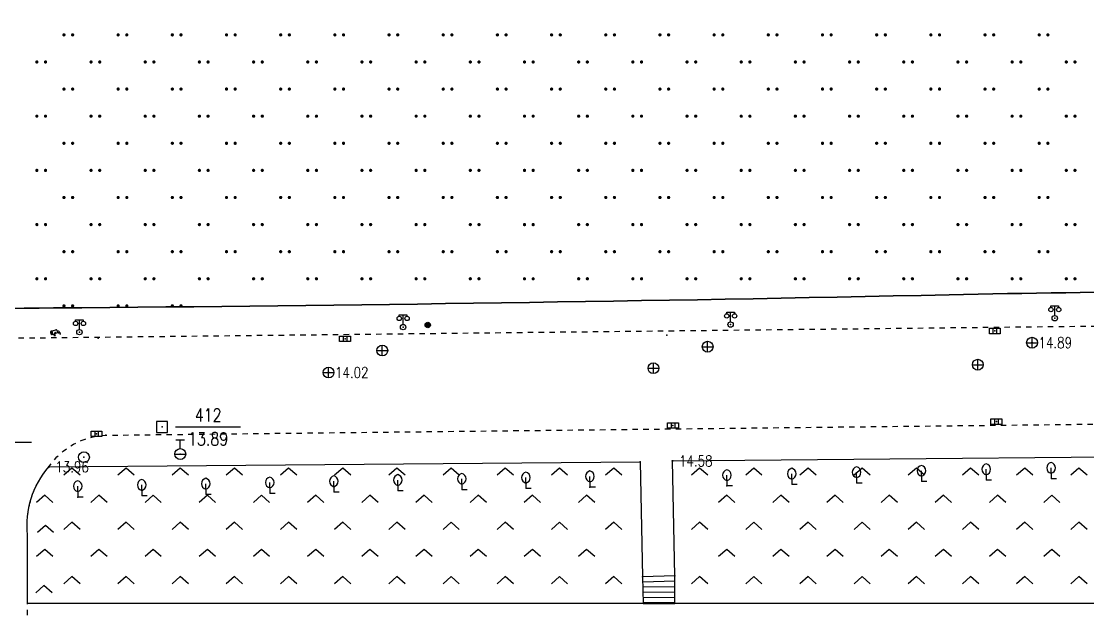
# Model space of a CAD drawing. Extents: x 940 to 2162, y 608 to 1562.
# Drawn here: x 1576.4 to 1674.8, y 1398.7 to 1453.2 of the extents above; entities that cross this region are included whole.
import ezdxf
from ezdxf.enums import TextEntityAlignment as Align

# ---------------------------------------------------------------- set-up
doc = ezdxf.new("R2010")
doc.units = 0
doc.header["$LTSCALE"] = 0.5
doc.header["$PDSIZE"] = 0.2
doc.linetypes.add('X6', pattern=[2, 1, -1])
doc.layers.get('0').update_dxf_attribs({"linetype": 'CONTINUOUS'})
doc.layers.add('ASSIST', color=7, linetype='CONTINUOUS', plot=False)
for name, color, linetype in [('COMPONENT', 4, 'CONTINUOUS'), ('DLDW', 11, 'CONTINUOUS'), ('DLSS', 4, 'CONTINUOUS'), ('GCD', 1, 'CONTINUOUS'), ('GXYZ', 2, 'CONTINUOUS'), ('JMD', 6, 'CONTINUOUS'), ('KZD', 1, 'CONTINUOUS'), ('ZBTZ', 3, 'CONTINUOUS'), ('ZDH', 1, 'CONTINUOUS')]:
    doc.layers.add(name, color=color, linetype=linetype)
doc.styles.add('HZ', font='rs.shx', dxfattribs={"width": 0.8, "bigfont": 'hztxt.shx'})

# ---------------------------------------------------------------- blocks, each defined once
blk = doc.blocks.new('gc043')
for p, q in [((-1, 0), (1, 0)), ((0, -1), (0, 1))]:
    blk.add_line(p, q)
blk.add_circle((0, 0), 1)
blk = doc.blocks.new('*U61')
at = {"linetype": 'Continuous'}
for points in [[(-0.5, 0.06), (-0.49, -0.11), (-0.49, 0.11)], [(-0.5, 0), (-0.5, -0.06), (-0.5, 0.06)], [(-0.49, -0.11), (-0.5, 0.06), (-0.5, -0.06)], [(-0.49, 0.11), (-0.47, -0.17), (-0.47, 0.17)], [(-0.47, -0.17), (-0.49, 0.11), (-0.49, -0.11)], [(-0.47, 0.17), (-0.45, -0.22), (-0.45, 0.22)], [(-0.45, -0.22), (-0.47, 0.17), (-0.47, -0.17)], [(-0.45, 0.22), (-0.42, -0.27), (-0.42, 0.27)], [(-0.42, -0.27), (-0.45, 0.22), (-0.45, -0.22)], [(-0.42, 0.27), (-0.39, -0.31), (-0.39, 0.31)], [(-0.39, -0.31), (-0.42, 0.27), (-0.42, -0.27)], [(-0.39, 0.31), (-0.35, -0.35), (-0.35, 0.35)], [(-0.35, -0.35), (-0.39, 0.31), (-0.39, -0.31)], [(-0.35, 0.35), (-0.31, -0.39), (-0.31, 0.39)], [(-0.31, -0.39), (-0.35, 0.35), (-0.35, -0.35)], [(-0.31, 0.39), (-0.27, -0.42), (-0.27, 0.42)], [(-0.27, -0.42), (-0.31, 0.39), (-0.31, -0.39)], [(-0.27, 0.42), (-0.22, -0.45), (-0.22, 0.45)], [(-0.22, -0.45), (-0.27, 0.42), (-0.27, -0.42)], [(-0.22, 0.45), (-0.17, -0.47), (-0.17, 0.47)], [(-0.17, -0.47), (-0.22, 0.45), (-0.22, -0.45)], [(-0.17, 0.47), (-0.11, -0.49), (-0.11, 0.49)], [(-0.11, -0.49), (-0.17, 0.47), (-0.17, -0.47)], [(-0.11, 0.49), (-0.06, -0.5), (-0.06, 0.5)], [(-0.06, -0.5), (-0.11, 0.49), (-0.11, -0.49)], [(0, -0.5), (-0.06, 0.5), (-0.06, -0.5)], [(-0.06, 0.5), (0, -0.5), (0, 0.5)], [(0.06, -0.5), (0, 0.5), (0, -0.5)], [(0, 0.5), (0.06, -0.5), (0.06, 0.5)], [(0.11, -0.49), (0.06, 0.5), (0.06, -0.5)], [(0.06, 0.5), (0.11, -0.49), (0.11, 0.49)], [(0.17, -0.47), (0.11, 0.49), (0.11, -0.49)], [(0.11, 0.49), (0.17, -0.47), (0.17, 0.47)], [(0.22, -0.45), (0.17, 0.47), (0.17, -0.47)], [(0.17, 0.47), (0.22, -0.45), (0.22, 0.45)], [(0.27, -0.42), (0.22, 0.45), (0.22, -0.45)], [(0.22, 0.45), (0.27, -0.42), (0.27, 0.42)], [(0.31, -0.39), (0.27, 0.42), (0.27, -0.42)], [(0.27, 0.42), (0.31, -0.39), (0.31, 0.39)], [(0.35, -0.35), (0.31, 0.39), (0.31, -0.39)], [(0.31, 0.39), (0.35, -0.35), (0.35, 0.35)], [(0.39, -0.31), (0.35, 0.35), (0.35, -0.35)], [(0.35, 0.35), (0.39, -0.31), (0.39, 0.31)], [(0.42, -0.27), (0.39, 0.31), (0.39, -0.31)], [(0.39, 0.31), (0.42, -0.27), (0.42, 0.27)], [(0.45, -0.22), (0.42, 0.27), (0.42, -0.27)], [(0.42, 0.27), (0.45, -0.22), (0.45, 0.22)], [(0.47, -0.17), (0.45, 0.22), (0.45, -0.22)], [(0.45, 0.22), (0.47, -0.17), (0.47, 0.17)], [(0.49, -0.11), (0.47, 0.17), (0.47, -0.17)], [(0.47, 0.17), (0.49, -0.11), (0.49, 0.11)], [(0.5, -0.06), (0.49, 0.11), (0.49, -0.11)], [(0.49, 0.11), (0.5, -0.06), (0.5, 0.06)], [(0.5, 0), (0.5, 0.06), (0.5, -0.06)]]:
    blk.add_solid(points, dxfattribs=at)
blk = doc.blocks.new('gcbj0106')
blk.add_circle((0, 0), 0.5)
at = {"linetype": 'Continuous'}
blk.add_blockref('*U61', (0, 0), dxfattribs=at)
blk = doc.blocks.new('gc097')
for p, q in [((-0.7, 2), (-0.7, 2.3)), ((-0.7, 2.3), (0.7, 2.3)), ((0, 0.5), (0, 2.3)), ((0.7, 2.3), (0.7, 2))]:
    blk.add_line(p, q)
for centre, radius in [((-0.7, 1.6), 0.4), ((0.73, 1.6), 0.4), ((0, 0), 0.5)]:
    blk.add_circle(centre, radius)
blk = doc.blocks.new('gc188')
blk.add_circle((0, 0), 1)
blk = doc.blocks.new('gc133')
for p, q in [((-0.8, 2.6), (0.8, 2.6)), ((0, 1), (0, 2.6)), ((-1, 0), (1, 0))]:
    blk.add_line(p, q)
blk.add_circle((0, 0), 1)
blk = doc.blocks.new('gcbj0612')
for p, q in [((-0.75, 0.26), (0.16, 0.53)), ((-0.57, -0.34), (0.34, -0.07))]:
    blk.add_line(p, q)
at = {"flags": 128}
for points in [[(-0.73, 0.26), (-0.77, 0.25), (-0.79, 0.23), (-0.81, 0.19), (-0.83, 0.15), (-0.84, 0.1), (-0.84, 0.05), (-0.84, -0.01), (-0.83, -0.07), (-0.81, -0.12), (-0.79, -0.18), (-0.77, -0.23), (-0.74, -0.27), (-0.7, -0.3), (-0.67, -0.33), (-0.63, -0.34), (-0.6, -0.34), (-0.57, -0.34), (-0.54, -0.32), (-0.51, -0.29), (-0.49, -0.25), (-0.48, -0.2), (-0.47, -0.15), (-0.47, -0.1), (-0.48, -0.04), (-0.49, 0.02), (-0.51, 0.07), (-0.54, 0.13), (-0.56, 0.17), (-0.6, 0.21), (-0.63, 0.24), (-0.67, 0.26), (-0.7, 0.27)], [(-0.71, 0.18), (-0.72, 0.17), (-0.75, 0.12), (-0.75, 0.04), (-0.74, -0.06), (-0.7, -0.15), (-0.66, -0.22), (-0.62, -0.25), (-0.6, -0.26), (-0.59, -0.24), (-0.57, -0.2), (-0.56, -0.12), (-0.58, -0.02), (-0.61, 0.08), (-0.66, 0.14), (-0.7, 0.17)]]:
    blk.add_lwpolyline(points, close=True, dxfattribs=at)
blk.add_lwpolyline([(0.3, -0.08), (0.33, -0.07), (0.36, -0.05), (0.38, -0.02), (0.4, 0.02), (0.41, 0.07), (0.42, 0.12), (0.41, 0.18), (0.41, 0.23), (0.39, 0.29), (0.37, 0.35), (0.35, 0.4), (0.32, 0.44), (0.28, 0.48), (0.25, 0.51), (0.21, 0.52), (0.18, 0.53), (0.15, 0.52)], dxfattribs=at)
at = {"extrusion": (0, 0, -1), "flags": 128}
blk.add_lwpolyline([(-0.4, 0.25), (-0.51, 0.28), (-0.61, 0.29), (-0.69, 0.27), (-0.77, 0.2), (-0.81, 0.09), (-0.82, -0.01), (-0.8, -0.06), (-0.76, -0.08), (-0.7, -0.09), (-0.64, -0.09), (-0.59, -0.07), (-0.57, -0.04), (-0.59, -0.01), (-0.63, 0.02), (-0.69, 0.03), (-0.75, 0.03), (-0.79, 0.02), (-0.84, -0.01), (-0.89, -0.1), (-0.91, -0.19), (-0.9, -0.29), (-0.87, -0.38)], dxfattribs=at)
blk.add_lwpolyline([(-0.09, -0.2), (-0.22, -0.54), (0.05, -0.54)], close=True)
blk = doc.blocks.new('gc041')
for p, q in [((-1, 0.5), (1, 0.5)), ((-1, -0.5), (-1, 0.5)), ((-0.33, 0.5), (-0.33, -0.5)), ((0.33, 0.5), (0.33, -0.5)), ((1, 0.5), (1, -0.5)), ((1, -0.5), (-1, -0.5))]:
    blk.add_line(p, q)
blk = doc.blocks.new('gc143')
for p, q in [((0, 1), (0, 2)), ((0, 1), (0, 0)), ((1, 0), (0, 0))]:
    blk.add_line(p, q)
for centre, start, end in [((0.225, 2), 102.68038, 257.31962), ((-0.225, 2), 282.68038, 77.31962)]:
    blk.add_arc(centre, 1.025, start, end)
blk = doc.blocks.new('gc211')
for p, q in [((0, 0), (-1.5, -1.32)), ((1.5, -1.32), (0, 0))]:
    blk.add_line(p, q)
blk = doc.blocks.new('gc163')
at = {"const_width": 0.3}
for points in [[(-0.95, 0, 1), (-0.65, 0, 1)], [(0.65, 0, 1), (0.95, 0, 1)]]:
    blk.add_lwpolyline(points, format="xyb", close=True, dxfattribs=at)
blk = doc.blocks.new('GC200')
at = {"linetype": 'Continuous', "const_width": 0.2, "flags": 128}
blk.add_lwpolyline([(-0.1, 0, 1), (0.1, 0, 1)], format="xyb", close=True, dxfattribs=at)
blk = doc.blocks.new('gc115')
blk.add_lwpolyline([(-1, -1), (1, -1), (1, 1), (-1, 1)], close=True)
blk.add_point((0, 0))

msp = doc.modelspace()

# ---------------------------------------------------------------- linework, layer by layer
at = {"linetype": 'Continuous', "elevation": 12.097}
msp.add_lwpolyline([(1728.532, 1416.783, 0.070297), (1719.979, 1423.273, 0.102266), (1705.081, 1428.333, 0.006185), (1662.014, 1427.954, -0.003224), (1579.409, 1426.739, -0.001176), (1491.294, 1426.218, -0.381435), (1483.387, 1431.9, 0.000865), (1483.405, 1455.747, 0.005382), (1483.232, 1487.866, -0.146405), (1485.505, 1497.702, -0.12135), (1493.353, 1503.176), (1605.131, 1547.733), (1609.235, 1548.262), (1614.189, 1547.943), (1616.957, 1547.461), (1619.922, 1546.374), (1624.524, 1544.433), (1628.119, 1542.215), (1631.446, 1539.541), (1633.106, 1537.767), (1862.992, 1297.734)], format="xyb", dxfattribs=at)
at = {"layer": 'ASSIST', "linetype": 'Continuous', "flags": 128}
msp.add_lwpolyline([(1636.708, 1399.465), (1636.708, 1402.028), (1633.727, 1401.942), (1633.781, 1399.465)], close=True, dxfattribs=at)
at = {"layer": 'DLSS', "linetype": 'X6', "flags": 128}
for points, elevation in [([(1480.431, 1431.9), (1480.258, 1435.196), (1479.63, 1491.462, -0.064465), (1479.928, 1500.108, -0.154295), (1482.47, 1507.49, -0.179135), (1492.434, 1515.315, -0.003756), (1520.182, 1525.429, 0.000002), (1587.348, 1553.15, 0.011631), (1593.717, 1556.252, -0.359566), (1631.492, 1550.055), (1864.486, 1306.387)], 13.785), ([(1704.632, 1425.363), (1488.161, 1422.967, -0.389128), (1480.431, 1431.9)], 13.77), ([(1578.857, 1244.417), (1576.976, 1391.984), (1576.976, 1405.811, -0.207514), (1578.941, 1412.082, -0.238549), (1584.21, 1415), (1691.083, 1416.2, -0.252129), (1696.695, 1413.178, -0.114855), (1698.405, 1407.871), (1698.31, 1399.465), (1699.067, 1358.32)], 13.77)]:
    msp.add_lwpolyline(points, format="xyb", dxfattribs=dict(at, elevation=elevation))
at = {"layer": 'JMD', "linetype": 'Continuous'}
for p, q in [((1636.708, 1402.028), (1633.727, 1401.942)), ((1633.727, 1401.942), (1633.781, 1399.465)), ((1636.708, 1401.528), (1633.738, 1401.459)), ((1636.708, 1399.465), (1636.708, 1402.028)), ((1636.708, 1401.028), (1633.748, 1400.976)), ((1636.708, 1400.528), (1633.759, 1400.492)), ((1636.708, 1400.028), (1633.769, 1400.009)), ((1636.708, 1399.528), (1633.78, 1399.526))]:
    msp.add_line(p, q, dxfattribs=at)
at = {"layer": 'KZD', "linetype": 'Continuous'}
for p, q in [((1590.637, 1415.759), (1596.637, 1415.759)), ((1571.332, 1414.369), (1577.332, 1414.369))]:
    msp.add_line(p, q, dxfattribs=at)
at = {"layer": 'ZBTZ', "linetype": 'Continuous', "flags": 128}
msp.add_lwpolyline([(1862.992, 1297.734), (1633.106, 1537.767), (1631.446, 1539.541), (1628.119, 1542.215), (1624.524, 1544.433), (1619.922, 1546.374), (1616.957, 1547.461), (1614.189, 1547.943), (1609.235, 1548.262), (1605.131, 1547.733), (1493.353, 1503.176, 0.12135), (1485.505, 1497.702, 0.146405), (1483.232, 1487.866, -0.005382), (1483.405, 1455.747, -0.000865), (1483.387, 1431.9, 0.381435), (1491.294, 1426.218, 0.001176), (1579.409, 1426.739, 0.003224), (1662.014, 1427.954, -0.006185), (1705.081, 1428.333, -0.102266), (1719.979, 1423.273, -0.070297), (1728.532, 1416.783), (1736.49, 1408.846), (1780.012, 1362.807)], format="xyb", dxfattribs=at)
for points, elevation in [([(1698.31, 1399.465), (1636.708, 1399.465), (1636.708, 1402.028), (1636.495, 1412.628), (1696.695, 1413.178, -0.114855), (1698.405, 1407.871, -0.002003), (1698.31, 1399.465)], 13.77), ([(1633.495, 1412.545), (1633.727, 1401.942), (1633.781, 1399.465), (1576.976, 1399.465), (1576.976, 1405.811, -0.208177), (1578.941, 1412.082), (1633.495, 1412.545)], 14.518)]:
    msp.add_lwpolyline(points, format="xyb", close=True, dxfattribs=dict(at, elevation=elevation))
at = {"layer": 'ZDH', "linetype": 'Continuous'}
for p in [(1579.409, 1426.739, 14.045), (1579.409, 1426.739, 14.045), (1579.409, 1426.739, 14.045), (1611.627, 1424.97, 14.176), (1611.627, 1424.97, 14.176), (1611.627, 1424.97, 14.176), (1613.877, 1425.181, 14.249), (1613.877, 1425.181, 14.249), (1613.877, 1425.181, 14.249), (1613.903, 1425.165, 14.252), (1613.903, 1425.165, 14.252), (1613.903, 1425.165, 14.252), (1641.851, 1425.207, 14.59), (1641.851, 1425.207, 14.59), (1641.851, 1425.207, 14.59), (1671.769, 1425.795, 14.976), (1671.769, 1425.795, 14.976), (1671.769, 1425.795, 14.976), (1579.517, 1424.471, 14.004), (1579.517, 1424.471, 14.004), (1579.517, 1424.471, 14.004), (1581.761, 1424.507, 13.972), (1581.761, 1424.507, 13.972), (1581.761, 1424.507, 13.972), (1583.478, 1423.965, 13.847), (1583.478, 1423.965, 13.847), (1583.478, 1423.965, 13.847), (1635.964, 1424.233, 14.38), (1635.964, 1424.233, 14.38), (1635.964, 1424.233, 14.38), (1666.232, 1424.618, 14.804), (1666.232, 1424.618, 14.804), (1666.232, 1424.618, 14.804), (1606.273, 1423.902, 14.007), (1606.273, 1423.902, 14.007), (1606.273, 1423.902, 14.007), (1639.735, 1423.168, 14.428), (1639.735, 1423.168, 14.428), (1639.735, 1423.168, 14.428), (1669.671, 1423.531, 14.885), (1669.671, 1423.531, 14.885), (1669.671, 1423.531, 14.885), (1609.711, 1422.815, 14.05), (1609.711, 1422.815, 14.05), (1609.711, 1422.815, 14.05), (1634.73, 1421.185, 14.397), (1634.73, 1421.185, 14.397), (1634.73, 1421.185, 14.397), (1664.665, 1421.503, 14.831), (1664.665, 1421.503, 14.831), (1664.665, 1421.503, 14.831), (1604.751, 1420.783, 14.017), (1604.751, 1420.783, 14.017), (1604.751, 1420.783, 14.017), (1666.377, 1416.251, 14.828), (1666.377, 1416.251, 14.828), (1666.377, 1416.251, 14.828), (1583.331, 1415.127, 13.842), (1583.331, 1415.127, 13.842), (1583.331, 1415.127, 13.842), (1589.387, 1415.759, 13.885), (1636.533, 1415.886, 14.387), (1636.533, 1415.886, 14.387), (1636.533, 1415.886, 14.387), (1584.2, 1415.013, 13.822), (1584.2, 1415.013, 13.822), (1584.2, 1415.013, 13.822), (1584.21, 1415, 13.828), (1584.21, 1415, 13.828), (1584.21, 1415, 13.828), (1591.07, 1413.262, 14.031), (1591.07, 1413.262, 14.031), (1591.07, 1413.262, 14.031), (1582.18, 1412.972, 14.038), (1582.18, 1412.972, 14.038), (1582.18, 1412.972, 14.038), (1633.495, 1412.545, 14.518), (1633.495, 1412.545, 14.518), (1633.495, 1412.545, 14.518), (1636.495, 1412.628, 14.579), (1636.495, 1412.628, 14.579), (1636.495, 1412.628, 14.579), (1578.941, 1412.082, 13.959), (1578.941, 1412.082, 13.959), (1578.941, 1412.082, 13.959), (1628.871, 1410.203, 14.833), (1628.871, 1410.203, 14.833), (1628.871, 1410.203, 14.833), (1641.516, 1410.316, 14.938), (1641.516, 1410.316, 14.938), (1641.516, 1410.316, 14.938), (1581.599, 1409.298, 14.277), (1581.599, 1409.298, 14.277), (1581.599, 1409.298, 14.277), (1633.727, 1401.942, 14.569), (1633.727, 1401.942, 14.569), (1633.727, 1401.942, 14.569), (1636.708, 1402.028, 14.525), (1636.708, 1402.028, 14.525), (1636.708, 1402.028, 14.525)]:
    msp.add_point(p, dxfattribs=at)

# ---------------------------------------------------------------- block references
at = {"layer": 'COMPONENT', "linetype": 'Continuous', "xscale": 0.5, "yscale": 0.5}
for name, p in [('gcbj0106', (1613.903, 1425.165, 14.252)), ('gcbj0612', (1579.517, 1424.471, 14.004))]:
    msp.add_blockref(name, p, dxfattribs=at)
at = {"layer": 'DLDW', "linetype": 'Continuous', "xscale": 0.5, "yscale": 0.5}
for p in [(1671.769, 1425.795, 14.976), (1611.627, 1424.97, 14.176), (1641.851, 1425.207, 14.59), (1581.761, 1424.507, 13.972)]:
    msp.add_blockref('gc097', p, dxfattribs=at)
at = {"layer": 'GCD', "linetype": 'Continuous'}
ref = msp.add_blockref('GC200', (1669.671, 1423.531, 14.885), dxfattribs=dict(at, xscale=0.5, yscale=0.5, zscale=0.5))
ref.add_attrib('height', '14.89', dxfattribs={"linetype": 'Continuous', "height": 1, "style": 'HZ', "width": 0.8}).set_placement((1670.271, 1423.531, 14.885), align=Align.MIDDLE_LEFT)
ref = msp.add_blockref('GC200', (1604.751, 1420.783, 14.017), dxfattribs=dict(at, xscale=0.5, yscale=0.5, zscale=0.5))
ref.add_attrib('height', '14.02', dxfattribs={"linetype": 'Continuous', "height": 1, "style": 'HZ', "width": 0.8}).set_placement((1605.351, 1420.783, 14.017), align=Align.MIDDLE_LEFT)
ref = msp.add_blockref('GC200', (1636.495, 1412.628, 14.579), dxfattribs=dict(at, xscale=0.5, yscale=0.5, zscale=0.5))
ref.add_attrib('height', '14.58', dxfattribs={"linetype": 'Continuous', "height": 1, "style": 'HZ', "width": 0.8}).set_placement((1637.095, 1412.628, 14.579), align=Align.MIDDLE_LEFT)
ref = msp.add_blockref('GC200', (1578.941, 1412.082, 13.959), dxfattribs=dict(at, xscale=0.5, yscale=0.5, zscale=0.5))
ref.add_attrib('height', '13.96', dxfattribs={"linetype": 'Continuous', "height": 1, "style": 'HZ', "width": 0.8}).set_placement((1579.541, 1412.082, 13.959), align=Align.MIDDLE_LEFT)
at = {"layer": 'GXYZ', "linetype": 'Continuous', "xscale": 0.5, "yscale": 0.5, "zscale": 0.5}
for p in [(1606.273, 1423.902, 14.007), (1666.232, 1424.618, 14.804), (1636.533, 1415.886, 14.387), (1666.377, 1416.251, 14.828), (1583.331, 1415.127, 13.842)]:
    msp.add_blockref('gc041', p, dxfattribs=at)
at = {"layer": 'GXYZ', "linetype": 'Continuous', "xscale": 0.5, "yscale": 0.5}
for name, p in [('gc043', (1669.671, 1423.531)), ('gc043', (1609.711, 1422.815)), ('gc043', (1639.735, 1423.168)), ('gc043', (1664.665, 1421.503)), ('gc043', (1604.751, 1420.783)), ('gc043', (1634.73, 1421.185)), ('gc133', (1591.07, 1413.262, 14.031)), ('gc188', (1582.18, 1412.972))]:
    msp.add_blockref(name, p, dxfattribs=at)
at = {"layer": 'KZD', "linetype": 'Continuous', "xscale": 0.5, "yscale": 0.5}
msp.add_blockref('gc115', (1589.387, 1415.759, 13.885), dxfattribs=at)
at = {"layer": 'ZBTZ', "linetype": 'Continuous', "xscale": 0.5, "yscale": 0.5}
for name, p in [('gc163', (1580.732, 1451.932)), ('gc163', (1585.732, 1451.932)), ('gc163', (1590.732, 1451.932)), ('gc163', (1595.732, 1451.932)), ('gc163', (1600.732, 1451.932)), ('gc163', (1605.732, 1451.932)), ('gc163', (1610.732, 1451.932)), ('gc163', (1615.732, 1451.932)), ('gc163', (1620.732, 1451.932)), ('gc163', (1625.732, 1451.932)), ('gc163', (1630.732, 1451.932)), ('gc163', (1635.732, 1451.932)), ('gc163', (1640.732, 1451.932)), ('gc163', (1645.732, 1451.932)), ('gc163', (1650.732, 1451.932)), ('gc163', (1655.732, 1451.932)), ('gc163', (1660.732, 1451.932)), ('gc163', (1665.732, 1451.932)), ('gc163', (1670.732, 1451.932)), ('gc163', (1578.232, 1449.432)), ('gc163', (1583.232, 1449.432)), ('gc163', (1588.232, 1449.432)), ('gc163', (1593.232, 1449.432)), ('gc163', (1598.232, 1449.432)), ('gc163', (1603.232, 1449.432)), ('gc163', (1608.232, 1449.432)), ('gc163', (1613.232, 1449.432)), ('gc163', (1618.232, 1449.432)), ('gc163', (1623.232, 1449.432)), ('gc163', (1628.232, 1449.432)), ('gc163', (1633.232, 1449.432)), ('gc163', (1638.232, 1449.432)), ('gc163', (1643.232, 1449.432)), ('gc163', (1648.232, 1449.432)), ('gc163', (1653.232, 1449.432)), ('gc163', (1658.232, 1449.432)), ('gc163', (1663.232, 1449.432)), ('gc163', (1668.232, 1449.432)), ('gc163', (1673.232, 1449.432)), ('gc163', (1580.732, 1446.932)), ('gc163', (1585.732, 1446.932)), ('gc163', (1590.732, 1446.932)), ('gc163', (1595.732, 1446.932)), ('gc163', (1600.732, 1446.932)), ('gc163', (1605.732, 1446.932)), ('gc163', (1610.732, 1446.932)), ('gc163', (1615.732, 1446.932)), ('gc163', (1620.732, 1446.932)), ('gc163', (1625.732, 1446.932)), ('gc163', (1630.732, 1446.932)), ('gc163', (1635.732, 1446.932)), ('gc163', (1640.732, 1446.932)), ('gc163', (1645.732, 1446.932)), ('gc163', (1650.732, 1446.932)), ('gc163', (1655.732, 1446.932)), ('gc163', (1660.732, 1446.932)), ('gc163', (1665.732, 1446.932)), ('gc163', (1670.732, 1446.932)), ('gc163', (1578.232, 1444.432)), ('gc163', (1583.232, 1444.432)), ('gc163', (1588.232, 1444.432)), ('gc163', (1593.232, 1444.432)), ('gc163', (1598.232, 1444.432)), ('gc163', (1603.232, 1444.432)), ('gc163', (1608.232, 1444.432)), ('gc163', (1613.232, 1444.432)), ('gc163', (1618.232, 1444.432)), ('gc163', (1623.232, 1444.432)), ('gc163', (1628.232, 1444.432)), ('gc163', (1633.232, 1444.432)), ('gc163', (1638.232, 1444.432)), ('gc163', (1643.232, 1444.432)), ('gc163', (1648.232, 1444.432)), ('gc163', (1653.232, 1444.432)), ('gc163', (1658.232, 1444.432)), ('gc163', (1663.232, 1444.432)), ('gc163', (1668.232, 1444.432)), ('gc163', (1673.232, 1444.432)), ('gc163', (1580.732, 1441.932)), ('gc163', (1585.732, 1441.932)), ('gc163', (1590.732, 1441.932)), ('gc163', (1595.732, 1441.932)), ('gc163', (1600.732, 1441.932)), ('gc163', (1605.732, 1441.932)), ('gc163', (1610.732, 1441.932)), ('gc163', (1615.732, 1441.932)), ('gc163', (1620.732, 1441.932)), ('gc163', (1625.732, 1441.932)), ('gc163', (1630.732, 1441.932)), ('gc163', (1635.732, 1441.932)), ('gc163', (1640.732, 1441.932)), ('gc163', (1645.732, 1441.932)), ('gc163', (1650.732, 1441.932)), ('gc163', (1655.732, 1441.932)), ('gc163', (1660.732, 1441.932)), ('gc163', (1665.732, 1441.932)), ('gc163', (1670.732, 1441.932)), ('gc163', (1578.232, 1439.432)), ('gc163', (1583.232, 1439.432)), ('gc163', (1588.232, 1439.432)), ('gc163', (1593.232, 1439.432)), ('gc163', (1598.232, 1439.432)), ('gc163', (1603.232, 1439.432)), ('gc163', (1608.232, 1439.432)), ('gc163', (1613.232, 1439.432)), ('gc163', (1618.232, 1439.432)), ('gc163', (1623.232, 1439.432)), ('gc163', (1628.232, 1439.432)), ('gc163', (1633.232, 1439.432)), ('gc163', (1638.232, 1439.432)), ('gc163', (1643.232, 1439.432)), ('gc163', (1648.232, 1439.432)), ('gc163', (1653.232, 1439.432)), ('gc163', (1658.232, 1439.432)), ('gc163', (1663.232, 1439.432)), ('gc163', (1668.232, 1439.432)), ('gc163', (1673.232, 1439.432)), ('gc163', (1580.732, 1436.932)), ('gc163', (1585.732, 1436.932)), ('gc163', (1590.732, 1436.932)), ('gc163', (1595.732, 1436.932)), ('gc163', (1600.732, 1436.932)), ('gc163', (1605.732, 1436.932)), ('gc163', (1610.732, 1436.932)), ('gc163', (1615.732, 1436.932)), ('gc163', (1620.732, 1436.932)), ('gc163', (1625.732, 1436.932)), ('gc163', (1630.732, 1436.932)), ('gc163', (1635.732, 1436.932)), ('gc163', (1640.732, 1436.932)), ('gc163', (1645.732, 1436.932)), ('gc163', (1650.732, 1436.932)), ('gc163', (1655.732, 1436.932)), ('gc163', (1660.732, 1436.932)), ('gc163', (1665.732, 1436.932)), ('gc163', (1670.732, 1436.932)), ('gc163', (1578.232, 1434.432)), ('gc163', (1583.232, 1434.432)), ('gc163', (1588.232, 1434.432)), ('gc163', (1593.232, 1434.432)), ('gc163', (1598.232, 1434.432)), ('gc163', (1603.232, 1434.432)), ('gc163', (1608.232, 1434.432)), ('gc163', (1613.232, 1434.432)), ('gc163', (1618.232, 1434.432)), ('gc163', (1623.232, 1434.432)), ('gc163', (1628.232, 1434.432)), ('gc163', (1633.232, 1434.432)), ('gc163', (1638.232, 1434.432)), ('gc163', (1643.232, 1434.432)), ('gc163', (1648.232, 1434.432)), ('gc163', (1653.232, 1434.432)), ('gc163', (1658.232, 1434.432)), ('gc163', (1663.232, 1434.432)), ('gc163', (1668.232, 1434.432)), ('gc163', (1673.232, 1434.432)), ('gc163', (1580.732, 1431.932)), ('gc163', (1585.732, 1431.932)), ('gc163', (1590.732, 1431.932)), ('gc163', (1595.732, 1431.932)), ('gc163', (1600.732, 1431.932)), ('gc163', (1605.732, 1431.932)), ('gc163', (1610.732, 1431.932)), ('gc163', (1615.732, 1431.932)), ('gc163', (1620.732, 1431.932)), ('gc163', (1625.732, 1431.932)), ('gc163', (1630.732, 1431.932)), ('gc163', (1635.732, 1431.932)), ('gc163', (1640.732, 1431.932)), ('gc163', (1645.732, 1431.932)), ('gc163', (1650.732, 1431.932)), ('gc163', (1655.732, 1431.932)), ('gc163', (1660.732, 1431.932)), ('gc163', (1665.732, 1431.932)), ('gc163', (1670.732, 1431.932)), ('gc163', (1578.232, 1429.432)), ('gc163', (1583.232, 1429.432)), ('gc163', (1588.232, 1429.432)), ('gc163', (1593.232, 1429.432)), ('gc163', (1598.232, 1429.432)), ('gc163', (1603.232, 1429.432)), ('gc163', (1608.232, 1429.432)), ('gc163', (1613.232, 1429.432)), ('gc163', (1618.232, 1429.432)), ('gc163', (1623.232, 1429.432)), ('gc163', (1628.232, 1429.432)), ('gc163', (1633.232, 1429.432)), ('gc163', (1638.232, 1429.432)), ('gc163', (1643.232, 1429.432)), ('gc163', (1648.232, 1429.432)), ('gc163', (1653.232, 1429.432)), ('gc163', (1658.232, 1429.432)), ('gc163', (1663.232, 1429.432)), ('gc163', (1668.232, 1429.432)), ('gc163', (1673.232, 1429.432)), ('gc163', (1580.732, 1426.932)), ('gc163', (1585.732, 1426.932)), ('gc163', (1590.732, 1426.932)), ('gc143', (1659.462, 1410.719, 15.417)), ('gc143', (1665.444, 1410.854, 15.417)), ('gc143', (1671.426, 1410.988, 15.417)), ('gc211', (1581.063, 1411.965)), ('gc211', (1586.063, 1411.965)), ('gc211', (1591.063, 1411.965)), ('gc211', (1596.063, 1411.965)), ('gc211', (1601.063, 1411.965)), ('gc143', (1605.235, 1409.751, 14.833)), ('gc211', (1606.063, 1411.965)), ('gc211', (1611.063, 1411.965)), ('gc143', (1611.144, 1409.864, 14.833)), ('gc211', (1616.063, 1411.965)), ('gc143', (1617.053, 1409.977, 14.833)), ('gc211', (1621.063, 1411.965)), ('gc143', (1622.962, 1410.09, 14.833)), ('gc211', (1626.063, 1411.965)), ('gc143', (1628.871, 1410.203, 14.833)), ('gc211', (1631.063, 1411.965)), ('gc211', (1638.995, 1411.965)), ('gc143', (1641.516, 1410.316, 14.938)), ('gc211', (1643.995, 1411.965)), ('gc143', (1647.498, 1410.45, 15.417)), ('gc211', (1648.995, 1411.965)), ('gc143', (1653.48, 1410.585, 15.417)), ('gc211', (1653.995, 1411.965)), ('gc211', (1658.995, 1411.965)), ('gc211', (1663.995, 1411.965)), ('gc211', (1668.995, 1411.965)), ('gc211', (1673.995, 1411.965)), ('gc143', (1581.599, 1409.298, 14.277)), ('gc143', (1587.508, 1409.411, 14.833)), ('gc143', (1593.417, 1409.524, 14.833)), ('gc143', (1599.326, 1409.637, 14.833)), ('gc211', (1578.563, 1409.465)), ('gc211', (1583.563, 1409.465)), ('gc211', (1588.563, 1409.465)), ('gc211', (1593.563, 1409.465)), ('gc211', (1598.563, 1409.465)), ('gc211', (1603.563, 1409.465)), ('gc211', (1608.563, 1409.465)), ('gc211', (1613.563, 1409.465)), ('gc211', (1618.563, 1409.465)), ('gc211', (1623.563, 1409.465)), ('gc211', (1628.563, 1409.465)), ('gc211', (1641.495, 1409.465)), ('gc211', (1646.495, 1409.465)), ('gc211', (1651.495, 1409.465)), ('gc211', (1656.495, 1409.465)), ('gc211', (1661.495, 1409.465)), ('gc211', (1666.495, 1409.465)), ('gc211', (1671.495, 1409.465)), ('gc211', (1578.628, 1406.672)), ('gc211', (1581.063, 1406.965)), ('gc211', (1586.063, 1406.965)), ('gc211', (1591.063, 1406.965)), ('gc211', (1596.063, 1406.965)), ('gc211', (1601.063, 1406.965)), ('gc211', (1606.063, 1406.965)), ('gc211', (1611.063, 1406.965)), ('gc211', (1616.063, 1406.965)), ('gc211', (1621.063, 1406.965)), ('gc211', (1626.063, 1406.965)), ('gc211', (1631.063, 1406.965)), ('gc211', (1638.995, 1406.965)), ('gc211', (1643.995, 1406.965)), ('gc211', (1648.995, 1406.965)), ('gc211', (1653.995, 1406.965)), ('gc211', (1658.995, 1406.965)), ('gc211', (1663.995, 1406.965)), ('gc211', (1668.995, 1406.965)), ('gc211', (1673.995, 1406.965)), ('gc211', (1578.563, 1404.465)), ('gc211', (1583.563, 1404.465)), ('gc211', (1588.563, 1404.465)), ('gc211', (1593.563, 1404.465)), ('gc211', (1598.563, 1404.465)), ('gc211', (1603.563, 1404.465)), ('gc211', (1608.563, 1404.465)), ('gc211', (1613.563, 1404.465)), ('gc211', (1618.563, 1404.465)), ('gc211', (1623.563, 1404.465)), ('gc211', (1628.563, 1404.465)), ('gc211', (1641.495, 1404.465)), ('gc211', (1646.495, 1404.465)), ('gc211', (1651.495, 1404.465)), ('gc211', (1656.495, 1404.465)), ('gc211', (1661.495, 1404.465)), ('gc211', (1666.495, 1404.465)), ('gc211', (1671.495, 1404.465)), ('gc211', (1581.063, 1401.965)), ('gc211', (1586.063, 1401.965)), ('gc211', (1591.063, 1401.965)), ('gc211', (1596.063, 1401.965)), ('gc211', (1601.063, 1401.965)), ('gc211', (1606.063, 1401.965)), ('gc211', (1611.063, 1401.965)), ('gc211', (1616.063, 1401.965)), ('gc211', (1621.063, 1401.965)), ('gc211', (1626.063, 1401.965)), ('gc211', (1631.063, 1401.965)), ('gc211', (1638.995, 1401.965)), ('gc211', (1643.995, 1401.965)), ('gc211', (1648.995, 1401.965)), ('gc211', (1653.995, 1401.965)), ('gc211', (1658.995, 1401.965)), ('gc211', (1663.995, 1401.965)), ('gc211', (1668.995, 1401.965)), ('gc211', (1673.995, 1401.965)), ('gc211', (1578.485, 1401.122))]:
    msp.add_blockref(name, p, dxfattribs=at)

# ---------------------------------------------------------------- texts
at = {"layer": 'KZD', "linetype": 'Continuous', "style": 'HZ', "width": 0.8}
for s, p in [('412', (1593.637, 1416.859)), ('13.89', (1593.637, 1414.659))]:
    msp.add_text(s, height=1.2, dxfattribs=at).set_placement(p, align=Align.MIDDLE)

doc.saveas('drawing.dxf')
